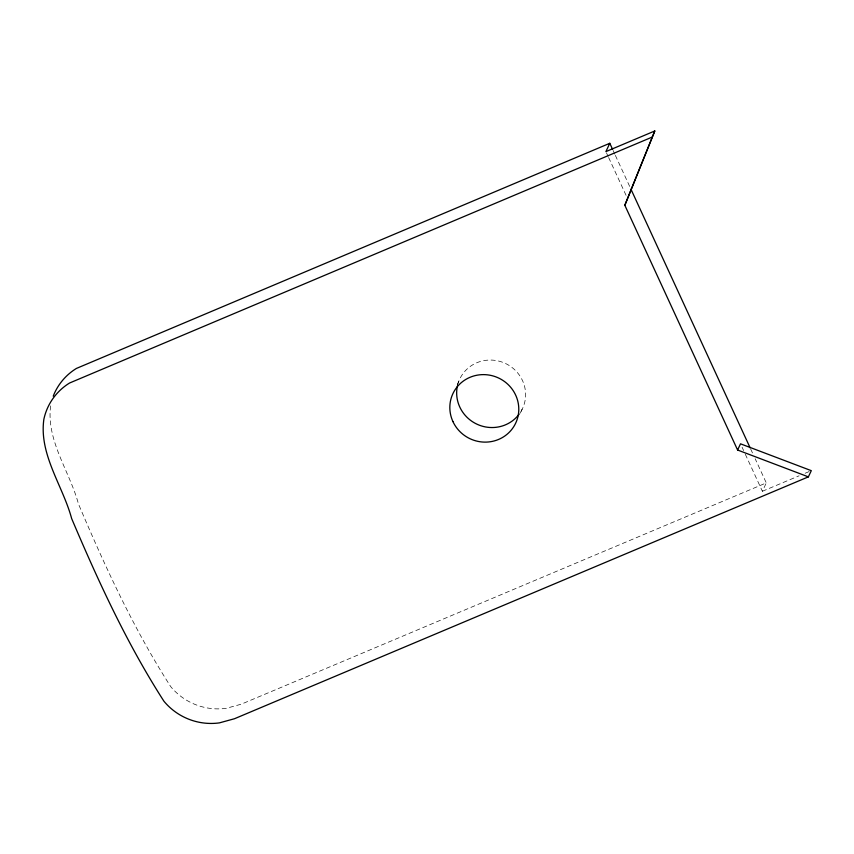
<?xml version="1.0" encoding="UTF-8"?>
<svg xmlns="http://www.w3.org/2000/svg" width="854" height="854" viewBox="0 0 854 854"><rect width="100%" height="100%" fill="white"/><g stroke="black" fill="none" stroke-linecap="round" stroke-linejoin="round"><path stroke-width="0.64" stroke-dasharray="4.27 3.2" d="M50.599 405.906C46.127 440.76 69.847 471.6 78.472 503.999C105.138 566.778 133.811 629.163 170.747 686.659A59.556 57.602 25.1 0 0 226.214 708.318L241.34 704.166L766.294 482.905L755.16 458.737M457.264 384.546L458.833 381.183M520.278 413.133L523.427 406.408M745.296 454.211L762.387 491.274L766.294 482.905M762.387 491.274L799.066 475.817M805.183 473.233L810.072 471.173M606.447 152.791L608.091 156.346M608.635 157.531L626.665 196.644M613.14 150.539L614.805 154.158M615.36 155.375L629.846 186.791M750.698 449.065L752.929 453.901M742.083 447.218L743.642 450.624M457.691 384.77A34.672 33.541 25.1 0 1 504.992 363.249A34.672 33.541 25.1 0 1 519.937 413.058"/><path stroke-width="1.28" d="M737.6 450.026L740.514 443.824L811.3 470.661L808.375 476.863L737.6 450.026L624.829 205.28L654.794 130.972L605.902 151.606L609.799 143.28L612.585 149.322M654.794 130.972L624.829 205.28M609.799 143.28L76.38 368.448A59.908 57.944 25.1 0 0 53.236 396.16M651.954 137.184L69.558 383.019A59.908 57.944 25.1 0 0 43.874 419.218C38.814 454.531 62.865 485.798 71.651 518.559C98.306 581.35 126.979 643.735 163.925 701.219A59.556 57.602 25.1 0 0 219.393 722.879L234.508 718.726L808.375 476.863M630.957 189.214L750.143 447.859M519.211 414.073A34.672 33.541 25.1 0 1 477.279 424.342A34.672 33.541 25.1 0 1 457.402 385.997M452.94 421.588A34.672 33.541 25.1 0 0 512.389 428.644A34.672 33.541 25.1 0 0 487.602 374.863A34.672 33.541 25.1 0 0 452.94 421.588"/></g></svg>
